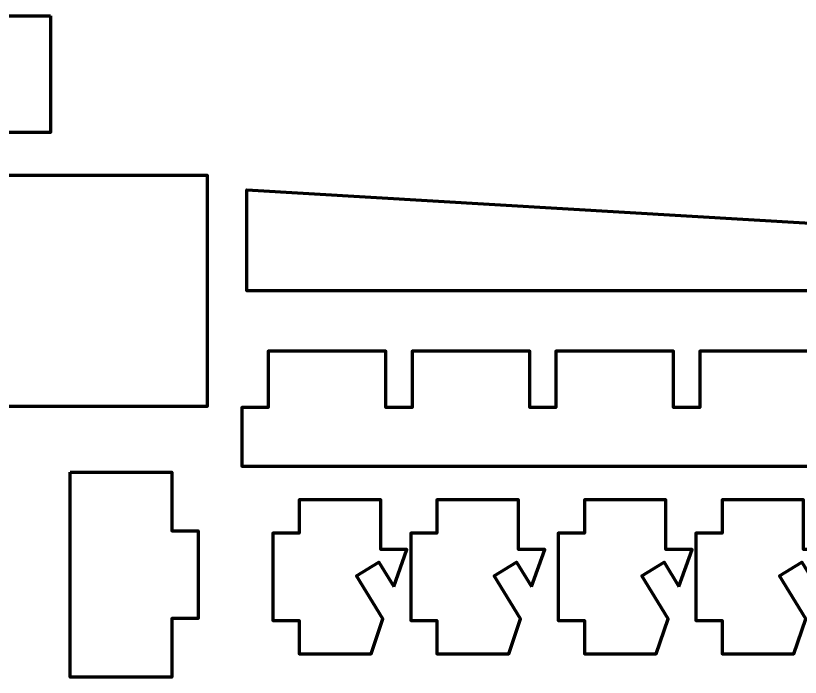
# Model space of a CAD drawing. Header units: inches. Extents: x 247 to 2765, y -1897 to -1110.
# Drawn here: x 1680 to 1769.7, y -1623.5 to -1547.8 of the extents above; entities that cross this region are included whole.
import ezdxf

# ---------------------------------------------------------------- set-up
doc = ezdxf.new("R2010")
doc.units = ezdxf.units.IN
doc.header["$MEASUREMENT"] = 0
doc.layers.add('Layer 1', color=7, linetype='Continuous')

# ---------------------------------------------------------------- blocks, each defined once
blk = doc.blocks.new('block 205')
at = {"layer": 'Layer 1', "color": 18, "lineweight": 70, "true_color": 0x010101}
for points in [[(1723.24, -1613.126), (1724.743, -1608.88), (1721.736, -1608.893), (1721.736, -1603.201), (1712.416, -1603.201), (1712.416, -1607.015), (1709.416, -1607.015), (1709.416, -1617.016), (1712.416, -1617.016), (1712.416, -1620.831), (1720.636, -1620.831), (1721.988, -1616.827), (1718.973, -1611.903), (1721.534, -1610.341), (1723.24, -1613.126)], [(1738.99, -1613.126), (1740.493, -1608.88), (1737.485, -1608.893), (1737.485, -1603.201), (1728.166, -1603.201), (1728.166, -1607.015), (1725.166, -1607.015), (1725.166, -1617.016), (1728.166, -1617.016), (1728.166, -1620.831), (1736.387, -1620.831), (1737.738, -1616.827), (1734.723, -1611.903), (1737.284, -1610.341), (1738.99, -1613.126)], [(1755.853, -1613.126), (1757.356, -1608.88), (1754.348, -1608.893), (1754.348, -1603.201), (1745.028, -1603.201), (1745.028, -1607.015), (1742.029, -1607.015), (1742.029, -1617.016), (1745.028, -1617.016), (1745.028, -1620.831), (1753.25, -1620.831), (1754.601, -1616.827), (1751.586, -1611.903), (1754.148, -1610.341), (1755.853, -1613.126)], [(1771.603, -1613.126), (1773.107, -1608.88), (1770.099, -1608.893), (1770.099, -1603.201), (1760.779, -1603.201), (1760.779, -1607.015), (1757.779, -1607.015), (1757.779, -1617.016), (1760.779, -1617.016), (1760.779, -1620.831), (1768.999, -1620.831), (1770.351, -1616.827), (1767.336, -1611.903), (1769.897, -1610.341), (1771.603, -1613.126)]]:
    blk.add_lwpolyline(points, dxfattribs=at)
blk = doc.blocks.new('block 236')
at = {"layer": 'Layer 1', "color": 18, "lineweight": 70, "true_color": 0x010101}
blk.add_lwpolyline([(1595.378, -1566.042), (1701.879, -1566.042), (1701.879, -1592.521), (1595.378, -1592.521), (1595.378, -1566.042)], dxfattribs=at)

msp = doc.modelspace()

# ---------------------------------------------------------------- linework, layer by layer
at = {"layer": 'Layer 1', "color": 18, "lineweight": 70, "true_color": 0x010101}
for points in [[(1683.972, -1547.813), (1683.972, -1561.162), (1667.282, -1561.162), (1657.493, -1547.813), (1683.972, -1547.813)], [(1772.323, -1579.281), (1706.423, -1579.281), (1706.423, -1567.752), (1770.898, -1571.548), (1772.323, -1579.281)], [(1772.875, -1599.356), (1770.842, -1586.196), (1758.226, -1586.196), (1758.226, -1592.616), (1755.226, -1592.616), (1755.226, -1586.196), (1741.778, -1586.196), (1741.778, -1592.616), (1738.778, -1592.616), (1738.778, -1586.196), (1725.33, -1586.196), (1725.33, -1592.616), (1722.33, -1592.616), (1722.33, -1586.196), (1708.871, -1586.196), (1708.871, -1592.616), (1705.871, -1592.616), (1705.871, -1599.356), (1772.875, -1599.356)], [(1686.209, -1600.021), (1697.852, -1600.021), (1697.852, -1606.761), (1700.852, -1606.761), (1700.852, -1616.76), (1697.852, -1616.76), (1697.852, -1623.5), (1686.209, -1623.5), (1686.209, -1600.021)]]:
    msp.add_lwpolyline(points, dxfattribs=at)

# ---------------------------------------------------------------- block references
at = {"layer": 'Layer 1'}
for name in ['block 236', 'block 205']:
    msp.add_blockref(name, (0, 0), dxfattribs=at)

doc.saveas('drawing.dxf')
